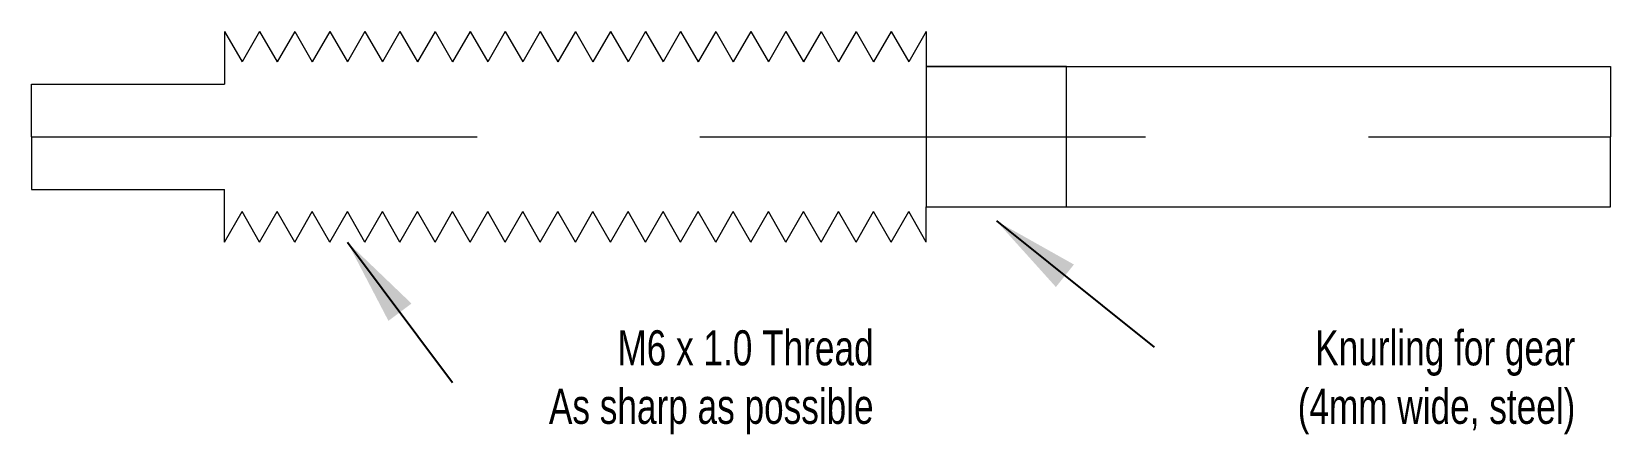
# Model space of a CAD drawing. Header units: millimetres. Extents: x 7 to 52, y -18.5 to -7.
import ezdxf

# ---------------------------------------------------------------- set-up
doc = ezdxf.new("R2010")
doc.units = ezdxf.units.MM
doc.linetypes.add('DASHED', pattern=[19.05, 12.7, -6.35])
doc.layers.get('0').update_dxf_attribs({"linetype": 'CONTINUOUS', "lineweight": 0, "true_color": 0x000000})
for name, color, linetype, lineweight, true_color in [('axis', 7, 'DASHED', 0, 0x000000), ('measurements', 7, 'CONTINUOUS', 0, 0x000000), ('Threads', 7, 'CONTINUOUS', 0, 0x000000)]:
    doc.layers.add(name, color=color, linetype=linetype, lineweight=lineweight, true_color=true_color)
doc.styles.get("Standard").update_dxf_attribs({"font": 'txt', "width": 0.75})
doc.dimstyles.get("Standard").update_dxf_attribs({"dimtxt": 2.5, "dimasz": 2.5, "dimexe": 1.25, "dimexo": 0.625, "dimtad": 1, "dimtxsty": 'Standard', "dimcen": 2.5, "dimadec": 0, "dimazin": 0, "dimtfac": 1, "dimtmove": 0, "dimatfit": 3, "dimfxl": 1, "dimarcsym": 0})

msp = doc.modelspace()

# ---------------------------------------------------------------- linework, layer by layer
for p, q in [((12.5, -7), (12.5, -8.5)), ((32.5, -7), (32.5, -8)), ((32.5, -8), (52, -8)), ((36.5, -8), (32.5, -8)), ((32.5, -8), (32.5, -12)), ((36.5, -12), (36.5, -8)), ((52, -8), (52, -10)), ((7, -10), (7, -8.5)), ((7, -8.5), (12.5, -8.5)), ((7, -10), (7, -11.5)), ((52, -12), (52, -10)), ((7, -11.5), (12.5, -11.5)), ((12.5, -13), (12.5, -11.5)), ((32.5, -13), (32.5, -12)), ((32.5, -12), (52, -12)), ((32.5, -12), (36.5, -12))]:
    msp.add_line(p, q)
at = {"layer": 'axis'}
msp.add_line((7, -10), (52, -10), dxfattribs=at)
at = {"layer": 'Threads'}
for p, q in [((12.5, -7), (13, -7.866)), ((13.5, -7), (13, -7.866)), ((13.5, -7), (14, -7.866)), ((14.5, -7), (14, -7.866)), ((14.5, -7), (15, -7.866)), ((15.5, -7), (15, -7.866)), ((15.5, -7), (16, -7.866)), ((16.5, -7), (16, -7.866)), ((16.5, -7), (17, -7.866)), ((17.5, -7), (17, -7.866)), ((17.5, -7), (18, -7.866)), ((18.5, -7), (18, -7.866)), ((18.5, -7), (19, -7.866)), ((19.5, -7), (19, -7.866)), ((19.5, -7), (20, -7.866)), ((20.5, -7), (20, -7.866)), ((20.5, -7), (21, -7.866)), ((21.5, -7), (21, -7.866)), ((21.5, -7), (22, -7.866)), ((22.5, -7), (22, -7.866)), ((22.5, -7), (23, -7.866)), ((23.5, -7), (23, -7.866)), ((23.5, -7), (24, -7.866)), ((24.5, -7), (24, -7.866)), ((24.5, -7), (25, -7.866)), ((25.5, -7), (25, -7.866)), ((25.5, -7), (26, -7.866)), ((26.5, -7), (26, -7.866)), ((26.5, -7), (27, -7.866)), ((27.5, -7), (27, -7.866)), ((27.5, -7), (28, -7.866)), ((28.5, -7), (28, -7.866)), ((28.5, -7), (29, -7.866)), ((29.5, -7), (29, -7.866)), ((29.5, -7), (30, -7.866)), ((30.5, -7), (30, -7.866)), ((30.5, -7), (31, -7.866)), ((31.5, -7), (31, -7.866)), ((31.5, -7), (32, -7.866)), ((32.5, -7), (32, -7.866)), ((12.5, -13), (13, -12.134)), ((13.5, -13), (13, -12.134)), ((13.5, -13), (14, -12.134)), ((14.5, -13), (14, -12.134)), ((14.5, -13), (15, -12.134)), ((15.5, -13), (15, -12.134)), ((15.5, -13), (16, -12.134)), ((16.5, -13), (16, -12.134)), ((16.5, -13), (17, -12.134)), ((17.5, -13), (17, -12.134)), ((17.5, -13), (18, -12.134)), ((18.5, -13), (18, -12.134)), ((18.5, -13), (19, -12.134)), ((19.5, -13), (19, -12.134)), ((19.5, -13), (20, -12.134)), ((20.5, -13), (20, -12.134)), ((20.5, -13), (21, -12.134)), ((21.5, -13), (21, -12.134)), ((21.5, -13), (22, -12.134)), ((22.5, -13), (22, -12.134)), ((22.5, -13), (23, -12.134)), ((23.5, -13), (23, -12.134)), ((23.5, -13), (24, -12.134)), ((24.5, -13), (24, -12.134)), ((24.5, -13), (25, -12.134)), ((25.5, -13), (25, -12.134)), ((25.5, -13), (26, -12.134)), ((26.5, -13), (26, -12.134)), ((26.5, -13), (27, -12.134)), ((27.5, -13), (27, -12.134)), ((27.5, -13), (28, -12.134)), ((28.5, -13), (28, -12.134)), ((28.5, -13), (29, -12.134)), ((29.5, -13), (29, -12.134)), ((29.5, -13), (30, -12.134)), ((30.5, -13), (30, -12.134)), ((30.5, -13), (31, -12.134)), ((31.5, -13), (31, -12.134)), ((31.5, -13), (32, -12.134)), ((32.5, -13), (32, -12.134))]:
    msp.add_line(p, q, dxfattribs=at)

# ---------------------------------------------------------------- texts
at = {"insert": (51, -17), "char_height": 1, "width": 100, "attachment_point": 6}
msp.add_mtext('Knurling\\~for\\~gear\\P(4mm\\~wide,\\~steel)', dxfattribs=at)
at = {"layer": 'measurements', "insert": (31, -17), "char_height": 1, "width": 100, "attachment_point": 6}
msp.add_mtext('M6\\~x\\~1.0\\~Thread\\PAs\\~sharp\\~as\\~possible', dxfattribs=at)

# ---------------------------------------------------------------- leaders
msp.add_leader([(34.5, -12.4), (39, -16)], dimstyle='Standard')
at = {"layer": 'measurements'}
msp.add_leader([(16, -13), (19, -17)], dimstyle='Standard', dxfattribs=at)

doc.saveas('drawing.dxf')
